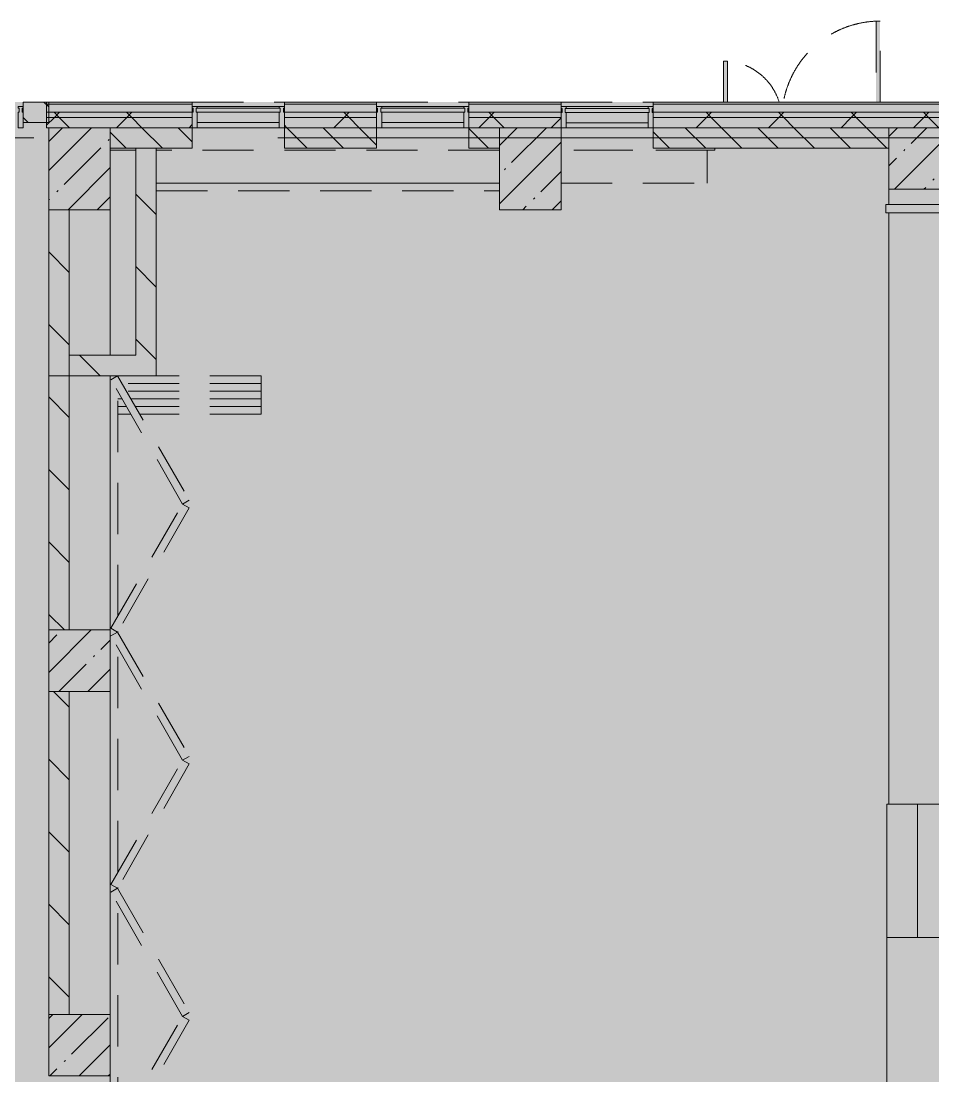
# Model space of a CAD drawing. Header units: millimetres. Extents: x -6228 to 198016, y -8553 to 29000.
# Drawn here: x 13440 to 22340, y 17850 to 28140 of the extents above; entities that cross this region are included whole.
import ezdxf

# ---------------------------------------------------------------- set-up
doc = ezdxf.new("R2010")
doc.units = ezdxf.units.MM
doc.linetypes.add('200_ШТРИХ__ш1_п0_6_', pattern=[800, 500, -300])
doc.linetypes.add('Осевая', pattern=[15875, 3175, -2381.25, 7937.5, -2381.25])
doc.layers.add('A-DETL-GENF-1', color=7, linetype='Continuous', lineweight=9, true_color=0xc0c0c0, transparency=0.4)
for name, color, linetype, lineweight in [('A-DETL-MBND-1', 7, '200_ШТРИХ__ш1_п0_6_', 9), ('A-GLAZ-CURT', 7, 'Continuous', 5), ('A-WALL', 7, 'Continuous', 5), ('I-WALL', 7, 'Continuous', 5), ('S-COLS', 7, 'Continuous', 5), ('Оси', 7, 'Continuous', 9), ('Оси-2', 7, 'Осевая', 9)]:
    doc.layers.add(name, color=color, linetype=linetype, lineweight=lineweight)
for name, color, linetype, lineweight, true_color in [('A-FLOR-1', 7, 'Continuous', 5, 0xb7b7b7), ('A-GLAZ-CURT-1', 7, 'Continuous', 5, 0x737373), ('A-GLAZ-CWMG-1', 7, 'Continuous', 5, 0x737373), ('A-WALL-2', 7, 'Continuous', 9, 0x737373), ('A-WALL-3', 7, 'Continuous', 5, 0x737373), ('I-WALL-2', 7, 'Continuous', 5, 0x737373), ('S-COLS-1', 7, 'Continuous', 5, 0x737373), ('S-STRS-1', 7, 'Continuous', 5, 0x737373)]:
    doc.layers.add(name, color=color, linetype=linetype, lineweight=lineweight, true_color=true_color)
pattern_1 = [(45, (0, 0), (-353.5534, 353.5534), []), (135, (0, 0), (-353.5534, -353.5534), [])]
pattern_2 = [(135, (0, 0), (-176.7767, -176.7767), [])]
pattern_3 = [(135, (0, 0), (-353.553, -353.553), [])]

# ---------------------------------------------------------------- blocks, each defined once
blk = doc.blocks.new('BSC_Колонна _Прямоугольная - 600х800-24078684-2_1_1_птичка копия 1')
at = {"layer": 'S-COLS'}
h = blk.add_hatch(dxfattribs=at)
h.set_pattern_fill('FP_19', color=256, style=0, pattern_type=2)
h.set_pattern_definition([(45, (-14010, -26700), (-285.123, 285.123), []), (45, (-13724.88, -26700), (-285.123, 285.123), [504.031, -100.806, 16.764, -84.042])])
h.paths.add_polyline_path([(300, -400), (300, 400), (-300, 400), (-300, -400)])
at = {"layer": 'S-COLS-1'}
for p, q in [((300, 400), (-300, 400)), ((-300, 400), (-300, -400)), ((300, -400), (300, 400)), ((-300, -400), (300, -400))]:
    blk.add_line(p, q, dxfattribs=at)
blk = doc.blocks.new('BSC_Колонна _Прямоугольная - 600х600-23295697-2_1_1_птичка копия 1')
at = {"layer": 'S-COLS'}
h = blk.add_hatch(dxfattribs=at)
h.set_pattern_fill('FP_22', color=256, style=0, pattern_type=2)
h.set_pattern_definition([(45, (-14010, -18150), (-285.123, 285.123), []), (45, (-13724.88, -18150), (-285.123, 285.123), [504.031, -100.806, 16.764, -84.042])])
h.paths.add_polyline_path([(-300, -300), (300, -300), (300, 300), (-300, 300), (-300, -26)])
at = {"layer": 'S-COLS-1'}
for p, q in [((300, 300), (-300, 300)), ((-300, 300), (-300, -300)), ((300, -300), (300, 300)), ((-300, -300), (300, -300))]:
    blk.add_line(p, q, dxfattribs=at)
blk = doc.blocks.new('BSC_Колонна _Прямоугольная - 600х600-V17-2_1_1_птичка копия 1')
at = {"layer": 'S-COLS'}
h = blk.add_hatch(dxfattribs=at)
h.set_pattern_fill('FP_23', color=256, style=0, pattern_type=2)
h.set_pattern_definition([(45, (-14010, -21900), (-285.123, 285.123), []), (45, (-13724.88, -21900), (-285.123, 285.123), [504.031, -100.806, 16.764, -84.042])])
h.paths.add_polyline_path([(-300, -300), (300, -300), (300, 300), (-300, 300)])
at = {"layer": 'S-COLS-1'}
for p, q in [((300, 300), (-300, 300)), ((-300, 300), (-300, -300)), ((300, -300), (300, 300)), ((-300, -300), (300, -300))]:
    blk.add_line(p, q, dxfattribs=at)
blk = doc.blocks.new('Прямоугольный импост - Импост структурный с накладкой - 190мм-22856075-2_1_1_птичка копия 1')
at = {"layer": 'A-GLAZ-CWMG-1'}
for p, q in [((0, 190), (-50, 190)), ((-50, 190), (-50, 40)), ((0, 40), (0, 190)), ((-50, 40), (-40, 40)), ((-40, 0), (-50, 0)), ((-50, 0), (-50, -17)), ((-40, 40), (-40, 0)), ((-10, 0), (-10, 40)), ((-10, 40), (0, 40)), ((0, 0), (-10, 0)), ((0, -17), (0, 0)), ((-50, -17), (0, -17))]:
    blk.add_line(p, q, dxfattribs=at)
blk = doc.blocks.new('Прямоугольный импост - Импост структурный с накладкой - 190мм-V23-2_1_1_птичка копия 1')
at = {"layer": 'A-GLAZ-CWMG-1'}
for p, q in [((0, 190), (-50, 190)), ((-50, 190), (-50, 40)), ((0, 40), (0, 188)), ((-50, 40), (-40, 40)), ((-40, 0), (-50, 0)), ((-50, 0), (-50, -17)), ((-40, 40), (-40, 0)), ((-10, 0), (-10, 40)), ((-10, 40), (0, 40)), ((0, 0), (-10, 0)), ((0, -17), (0, 0)), ((-50, -17), (0, -17))]:
    blk.add_line(p, q, dxfattribs=at)
blk = doc.blocks.new('Прямоугольный импост - Импост структурный с накладкой - 190мм-22856073-2_1_1_птичка копия 1')
at = {"layer": 'A-GLAZ-CWMG-1'}
for p, q in [((-50, 40), (-50, 190)), ((-50, 190), (0, 190)), ((0, 190), (0, 40)), ((-40, 40), (-50, 40)), ((-50, -17), (-50, 0)), ((-50, 0), (-40, 0)), ((-40, 0), (-40, 40)), ((-10, 40), (-10, 0)), ((0, 40), (-10, 40)), ((-10, 0), (0, 0)), ((0, 0), (0, -17)), ((0, -17), (-50, -17))]:
    blk.add_line(p, q, dxfattribs=at)
blk = doc.blocks.new('Системная панель - Стекло - 40мм-V40-2_1_1_птичка копия 1')
at = {"layer": 'A-GLAZ-CURT'}
h = blk.add_hatch(dxfattribs=at)
h.set_pattern_fill('FP_53', color=256, style=0, pattern_type=2)
h.set_pattern_definition([(45, (-17860.3, -26790), (-1414.21, 1414.21), [1000, -3000]), (45, (-18860.3, -27290), (-1414.21, 1414.21), [3000, -1000]), (45, (-16860.3, -27790), (-1414.21, 1414.21), [1000, -3000])])
h.paths.add_polyline_path([(-410, -40), (410, -40), (410, 0), (-410, 0)])
at = {"layer": 'A-GLAZ-CURT-1'}
for p, q in [((410, 0), (-410, 0)), ((-410, 0), (-410, -40)), ((-410, -40), (410, -40)), ((410, -40), (410, 0))]:
    blk.add_line(p, q, dxfattribs=at)
blk = doc.blocks.new('Системная панель - Стекло - 40мм-V41-2_1_1_птичка копия 1')
at = {"layer": 'A-GLAZ-CURT-1'}
for p, q in [((410, 0), (-410, 0)), ((-410, 0), (-410, -40)), ((-410, -40), (410, -40)), ((410, -40), (410, 0))]:
    blk.add_line(p, q, dxfattribs=at)
blk = doc.blocks.new('Прямоугольный импост - Импост структурный с накладкой - 160мм Темный-33186089-2_1_1_птичка копия 1')
at = {"layer": 'A-GLAZ-CWMG-1'}
for p, q in [((16960, 27307), (17760, 27307)), ((16960, 27150), (17760, 27150))]:
    blk.add_line(p, q, dxfattribs=at)
blk = doc.blocks.new('DOR__перегородка__Прямоугольная - ТП-2_ Вн_ДПГ_9480х4200h_2-23998078-2_1_1_птичка копия 1')
at = {"layer": 'A-DETL-MBND-1'}
for p, q in [((3, -75), (1987, -75)), ((1982, -72), (2019, -7)), ((3194, -772), (1982, -72)), ((2019, -7), (3231, -707)), ((2137, -75), (4324, -75)), ((3230, -707), (4443, -7)), ((4480, -72), (3268, -772)), ((4443, -7), (4480, -72)), ((4474, -75), (4487, -75)), ((4481, -72), (4518, -7)), ((5693, -772), (4481, -72)), ((4518, -7), (5731, -707)), ((4637, -75), (6824, -75)), ((5730, -707), (6942, -7)), ((6980, -72), (5767, -772)), ((6942, -7), (6980, -72)), ((6974, -75), (6985, -75)), ((6979, -72), (7017, -7)), ((8192, -772), (6979, -72)), ((7017, -7), (8229, -707)), ((7135, -75), (9323, -75)), ((8229, -707), (9441, -7)), ((9479, -72), (8267, -772)), ((9105, -201), (9105, -75)), ((9180, -158), (9180, -75)), ((9255, -114), (9255, -75)), ((9441, -7), (9479, -72)), ((9473, -75), (9480, -75)), ((9255, -1474), (9255, -201)), ((9330, -1474), (9330, -158)), ((9405, -1474), (9405, -114)), ((9105, -1474), (9105, -288)), ((9180, -1474), (9180, -244)), ((9480, -1474), (9480, -450)), ((3231, -707), (3194, -772)), ((3268, -772), (3230, -707)), ((5731, -707), (5693, -772)), ((5767, -772), (5730, -707)), ((8229, -707), (8192, -772)), ((8267, -772), (8229, -707)), ((9105, -1474), (9480, -1474))]:
    blk.add_line(p, q, dxfattribs=at)
blk = doc.blocks.new('BSC_Колонна _Прямоугольная - 600х600-V70-2_1_1_птичка копия 1')
at = {"layer": 'S-COLS'}
h = blk.add_hatch(dxfattribs=at)
h.set_pattern_fill('FP_75', color=256, style=0, pattern_type=2)
h.set_pattern_definition([(45, (-22210, -26800), (-285.123, 285.123), []), (45, (-21924.88, -26800), (-285.123, 285.123), [504.031, -100.806, 16.764, -84.042])])
h.paths.add_polyline_path([(-300, -300), (300, -300), (300, 300), (-300, 300)])
at = {"layer": 'S-COLS-1'}
for p, q in [((300, 300), (-300, 300)), ((-300, 300), (-300, -300)), ((300, -300), (300, 300)), ((-300, -300), (300, -300))]:
    blk.add_line(p, q, dxfattribs=at)
blk = doc.blocks.new('Перекрытия 3 - Перекрытия 4-20977624-2_1_1_птичка копия 1')
at = {"layer": 'S-STRS-1'}
for p, q in [((21910, 26500), (21910, 26351)), ((22810, 26351), (22810, 26500)), ((23710, 26351), (23710, 26500)), ((24610, 26351), (24610, 26500)), ((25510, 26351), (25510, 26500)), ((26410, 26351), (26410, 26500)), ((27310, 26351), (27310, 26500)), ((28210, 26351), (28210, 26500)), ((29110, 26351), (29110, 26500)), ((30010, 26351), (30010, 26500)), ((21910, 26270), (21910, 20500)), ((22810, 20500), (22810, 26270)), ((23710, 20500), (23710, 26270)), ((24610, 20500), (24610, 26270)), ((25510, 20500), (25510, 26270)), ((26410, 20500), (26410, 26270)), ((27310, 20500), (27310, 26270)), ((28210, 20500), (28210, 26270)), ((29110, 20500), (29110, 26270)), ((30010, 22600), (30010, 26270)), ((30010, 20500), (30010, 22000)), ((22490, 20500), (21910, 20500)), ((23390, 20500), (22810, 20500)), ((24290, 20500), (23710, 20500)), ((25190, 20500), (24610, 20500)), ((26090, 20500), (25510, 20500)), ((26990, 20500), (26410, 20500)), ((27890, 20500), (27310, 20500)), ((28790, 20500), (28210, 20500)), ((29690, 20500), (29110, 20500)), ((30610, 20500), (30010, 20500))]:
    blk.add_line(p, q, dxfattribs=at)
blk = doc.blocks.new('BSC_Колонна _Прямоугольная - 600х800-V116-2_1_1_птичка копия 1')
at = {"layer": 'S-COLS'}
h = blk.add_hatch(dxfattribs=at)
h.set_pattern_fill('FP_117', color=256, style=0, pattern_type=2)
h.set_pattern_definition([(45, (-18410.26, -26700), (-285.123, 285.123), []), (45, (-18125.13, -26700), (-285.123, 285.123), [504.031, -100.806, 16.764, -84.042])])
h.paths.add_polyline_path([(300, -400), (300, 400), (-300, 400), (-300, -400)])
at = {"layer": 'S-COLS-1'}
for p, q in [((300, 400), (-300, 400)), ((-300, 400), (-300, -400)), ((300, -400), (300, 400)), ((-300, -400), (300, -400))]:
    blk.add_line(p, q, dxfattribs=at)
blk = doc.blocks.new('110_Дверь_СКБ_2Ст_Наружная - ДН-1_л_ Двухстворчатая 1450 х3300 _h_ в свету с верхним остеклением-23567691-2_1_1_птичка копия 1')
at = {"layer": 'A-DETL-MBND-1'}
for points in [[(784.5, 125), (784.5, 915), (744.5, 915), (744.5, 125)], [(-705.5, 125), (-705.5, 525), (-745.5, 525), (-745.5, 125)]]:
    blk.add_hatch(color=256, dxfattribs=at).paths.add_polyline_path(points)
for p, q in [((784.5, 915), (744.5, 915)), ((744.5, 915), (744.5, 125)), ((784.5, 125), (784.5, 915)), ((-745.5, 525), (-745.5, 125)), ((-705.5, 525), (-745.5, 525)), ((-705.5, 125), (-705.5, 525))]:
    blk.add_line(p, q, dxfattribs=at)
for centre, radius, start, end in [((784.5, -45), 960, 90, 169.73704), ((-745.5, -45), 570, 17.53545, 90)]:
    blk.add_arc(centre, radius, start, end, dxfattribs=at)
blk = doc.blocks.new('Системная панель - Стекло - 40мм-V129-2_1_1_птичка копия 1')
at = {"layer": 'A-GLAZ-CURT-1'}
for p, q in [((410, 0), (-410, 0)), ((-410, 0), (-410, -40)), ((-410, -40), (410, -40)), ((410, -40), (410, 0))]:
    blk.add_line(p, q, dxfattribs=at)
blk = doc.blocks.new('Перекрытия 2 - Перекрытия 4-32990152-2_1_1_птичка копия 1')
at = {"layer": 'S-STRS-1'}
for p, q in [((21910, 19180), (22510, 19180)), ((21910, 19180), (21910, 15411)), ((22810, 19180), (23410, 19180)), ((22810, 15411), (22810, 19180)), ((23710, 19180), (24310, 19180)), ((23710, 15411), (23710, 19180)), ((24610, 19180), (25210, 19180)), ((24610, 15411), (24610, 19180)), ((25510, 19180), (26110, 19180)), ((25510, 15411), (25510, 19180)), ((26410, 19180), (27010, 19180)), ((26410, 15411), (26410, 19180)), ((27310, 19180), (27910, 19180)), ((27310, 15411), (27310, 19180)), ((28210, 19180), (28810, 19180)), ((28210, 15411), (28210, 19180)), ((29110, 19180), (29710, 19180)), ((29110, 15411), (29110, 19180)), ((30010, 19180), (30610, 19180)), ((30010, 15411), (30010, 19180)), ((30610, 18430), (30610, 19180)), ((30610, 15411), (30610, 17830)), ((21910, 15330), (21910, 15200)), ((22810, 15200), (22810, 15330)), ((23710, 15200), (23710, 15330)), ((24610, 15200), (24610, 15330)), ((25510, 15200), (25510, 15330)), ((26410, 15200), (26410, 15330)), ((27310, 15200), (27310, 15330)), ((28210, 15200), (28210, 15330)), ((29110, 15200), (29110, 15330)), ((30010, 15200), (30010, 15330)), ((30610, 15200), (30610, 15330)), ((22810, 15200), (21910, 15200)), ((23710, 15200), (22810, 15200)), ((24610, 15200), (23710, 15200)), ((25510, 15200), (24610, 15200)), ((26410, 15200), (25510, 15200)), ((27310, 15200), (26410, 15200)), ((28210, 15200), (27310, 15200)), ((29110, 15200), (28210, 15200)), ((30010, 15200), (29110, 15200)), ((30610, 15200), (30010, 15200))]:
    blk.add_line(p, q, dxfattribs=at)
blk = doc.blocks.new('Стены наклон_ амфитеатр1 - Стены наклон_ амфитеатр-33007412-2_1_1_птичка копия 1')
at = {"layer": 'A-WALL-3'}
for p, q in [((21879, 26351), (21879, 26270)), ((30610, 26351), (21879, 26351)), ((30610, 26270), (30610, 26351)), ((21879, 26270), (30610, 26270))]:
    blk.add_line(p, q, dxfattribs=at)
blk = doc.blocks.new('Зашивка приборов отопления12 - Зашивка приборов отопления-33278990-2_1_1_птичка копия 1')
at = {"layer": 'A-DETL-MBND-1'}
for p, q in [((37640, 23400), (34290, 23400)), ((34290, 23079), (37640, 23079)), ((37640, 23079), (34290, 23079)), ((34290, 23004), (37640, 23004))]:
    blk.add_line(p, q, dxfattribs=at)
blk = doc.blocks.new('Зашивка приборов отопления13 - Зашивка приборов отопления-33279120-2_1_1_птичка копия 1')
at = {"layer": 'A-DETL-MBND-1'}
for p, q in [((20136, 26880), (18710, 26880)), ((20136, 26560), (20136, 26880)), ((18710, 26560), (20136, 26560))]:
    blk.add_line(p, q, dxfattribs=at)

msp = doc.modelspace()

# ---------------------------------------------------------------- hatches: boundary and pattern name
at = {"layer": 'A-DETL-GENF-1'}
msp.add_hatch(color=256, dxfattribs=at).paths.add_polyline_path([(35454.9, -280), (38760, -280), (38760, 23777.7), (33860, 23777.7), (33860, 27350), (3852, 27350), (3852, 15358), (-268, 15358), (-268, -280), (34580.9, -280)])
at = {"layer": 'A-WALL'}
h = msp.add_hatch(dxfattribs=at)
h.set_pattern_fill('FP_30', color=256, style=0, pattern_type=2)
h.set_pattern_definition(pattern_2)
h.paths.add_polyline_path([(13710, 27150), (13710, 27350), (13460.3, 27350), (13460.3, 27150), (13606.1, 27150)])
h.paths.add_polyline_path([(4060, 27150), (4110, 27150), (4110, 27350), (4060, 27350), (4060, 27325.2)])
h = msp.add_hatch(dxfattribs=at)
h.set_pattern_fill('FP_20', color=256, style=0, pattern_type=2)
h.set_pattern_definition(pattern_1)
h.paths.add_polyline_path([(33710, 27200), (33707, 27250), (19610.3, 27250), (19610.3, 27200), (33707, 27200)])
h.paths.add_polyline_path([(13689, 27200), (15110.3, 27200), (15110.3, 27250), (13689, 27250)])
h.paths.add_polyline_path([(17975.9, 27200), (18710.3, 27200), (18710.3, 27250), (17810.3, 27250), (17810.3, 27200)])
h.paths.add_polyline_path([(16910.3, 27200), (16910.3, 27250), (16010.3, 27250), (16010.3, 27200), (16228, 27200)])
h = msp.add_hatch(dxfattribs=at)
h.set_pattern_fill('FP_20', color=256, style=0, pattern_type=2)
h.set_pattern_definition(pattern_1)
h.paths.add_polyline_path([(31085.1, 27100), (33610, 27100), (33610, 27200), (19610.3, 27200), (19610.3, 27100), (30610, 27100)])
h.paths.add_polyline_path([(17975.9, 27100), (18710.3, 27100), (18710.3, 27200), (17810.3, 27200), (17810.3, 27100)])
h.paths.add_polyline_path([(16910.3, 27100), (16910.3, 27200), (16010.3, 27200), (16010.3, 27100), (16228, 27100)])
h.paths.add_polyline_path([(13689, 27100), (15110.3, 27100), (15110.3, 27200), (13689, 27200)])
h = msp.add_hatch(dxfattribs=at)
h.set_pattern_fill('FP_30', color=256, style=0, pattern_type=2)
h.set_pattern_definition(pattern_2)
h.paths.add_polyline_path([(20597.7, 26900), (21910, 26900), (21910, 27100), (19610.3, 27100), (19610.3, 26900)])
h.paths.add_polyline_path([(14560, 26900), (15110.3, 26900), (15110.3, 27100), (14310, 27100), (14310, 26900)])
h.paths.add_polyline_path([(16010.3, 26900), (16910.3, 26900), (16910.3, 27100), (16010.3, 27100)])
h.paths.add_polyline_path([(18110.3, 26900), (18110.3, 27100), (17810.3, 27100), (17810.3, 26900), (17975.9, 26900)])
at = {"layer": 'I-WALL'}
h = msp.add_hatch(dxfattribs=at)
h.set_pattern_fill('FP_31', color=256, style=0, pattern_type=2)
h.set_pattern_definition(pattern_3)
h.paths.add_polyline_path([(14760, 24680), (14760, 26900), (14560, 26900), (14560, 24680)])
h = msp.add_hatch(dxfattribs=at)
h.set_pattern_fill('FP_31', color=256, style=0, pattern_type=2)
h.set_pattern_definition(pattern_3)
h.paths.add_polyline_path([(13910.3, 24680), (13910.3, 26300), (13710.3, 26300), (13710.3, 24680)])
h = msp.add_hatch(dxfattribs=at)
h.set_pattern_fill('FP_31', color=256, style=0, pattern_type=2)
h.set_pattern_definition(pattern_3)
h.paths.add_polyline_path([(13710.3, 15200), (13910.3, 15200), (13910.3, 17850), (13710.3, 17850), (13710.3, 15451.5)])
h.paths.add_polyline_path([(13710.3, 18450), (13910.3, 18450), (13910.3, 21600), (13710.3, 21600), (13710.3, 21106.9)])
h.paths.add_polyline_path([(13910.3, 22200), (13910.3, 26300), (13710.3, 26300), (13710.3, 22200)])
h = msp.add_hatch(dxfattribs=at)
h.set_pattern_fill('FP_31', color=256, style=0, pattern_type=2)
h.set_pattern_definition(pattern_3)
h.paths.add_polyline_path([(14560, 24680), (14560, 24880), (13910.3, 24880), (13910.3, 24680)])

# ---------------------------------------------------------------- linework, layer by layer
at = {"layer": 'A-DETL-MBND-1'}
for p, q in [((15110.3, 27350), (16010.3, 27350)), ((16910.3, 27350), (17810.3, 27350)), ((18710.3, 27350), (19610.3, 27350)), ((15160.3, 27100), (15960.3, 27100)), ((15960.3, 27100), (15160.3, 27100)), ((16960.3, 27100), (17760.3, 27100)), ((17760.3, 27100), (16960.3, 27100)), ((18759.8, 27100), (19560.4, 27100)), ((19560.4, 27100), (18759.8, 27100)), ((14560, 26880), (14310, 26880)), ((18110.3, 26880), (14760, 26880)), ((20210, 26880), (18710.3, 26880)), ((20210, 26900), (20210, 26880))]:
    msp.add_line(p, q, dxfattribs=at)
at = {"layer": 'A-FLOR-1'}
for p, q in [((14310.3, 24880), (14310.3, 26500)), ((14310.3, 15200), (14310.3, 24680))]:
    msp.add_line(p, q, dxfattribs=at)
at = {"layer": 'A-WALL-2'}
for p, q in [((15110.3, 27330), (13689, 27330)), ((16910.3, 27330), (16010.3, 27330)), ((18710.3, 27330), (17810.3, 27330)), ((33840, 27330), (19610.3, 27330)), ((15110.3, 27250), (13689, 27250)), ((15110.3, 27200), (13689, 27200)), ((16910.3, 27250), (16010.3, 27250)), ((16910.3, 27200), (16010.3, 27200)), ((18710.3, 27250), (17810.3, 27250)), ((18710.3, 27200), (17810.3, 27200)), ((33760, 27250), (19610.3, 27250)), ((33710, 27200), (19610.3, 27200)), ((15110.3, 27100), (14310, 27100)), ((16910.3, 27100), (16010.3, 27100)), ((18110.3, 27100), (17810.3, 27100)), ((21910, 27100), (19610.3, 27100)), ((14760, 26900), (14560, 26900))]:
    msp.add_line(p, q, dxfattribs=at)
at = {"layer": 'A-WALL-3'}
for p, q in [((15110.3, 27350), (13460.3, 27350)), ((13460.3, 27350), (13460.3, 27150)), ((13689, 27350), (13689, 27100)), ((13710, 27150), (13710, 27350)), ((15110.3, 27100), (15110.3, 27350)), ((16910.3, 27350), (16010.3, 27350)), ((16010.3, 27350), (16010.3, 27100)), ((16910.3, 27100), (16910.3, 27350)), ((18710.3, 27350), (17810.3, 27350)), ((17810.3, 27350), (17810.3, 27100)), ((18710.3, 27100), (18710.3, 27350)), ((33860, 27350), (19610.3, 27350)), ((19610.3, 27350), (19610.3, 27100)), ((13460.3, 27150), (13710, 27150)), ((13689, 27100), (13710, 27100)), ((14310, 27100), (15110.3, 27100)), ((15110.3, 26900), (15110.3, 27100)), ((16010.3, 27100), (16910.3, 27100)), ((16010.3, 27100), (16010.3, 26900)), ((16910.3, 26900), (16910.3, 27100)), ((17810.3, 27100), (18110.3, 27100)), ((17810.3, 27100), (17810.3, 26900)), ((19610.3, 27100), (21910, 27100)), ((19610.3, 27100), (19610.3, 26900)), ((14310, 26900), (14560, 26900)), ((14760, 26900), (15110.3, 26900)), ((16010.3, 26900), (16910.3, 26900)), ((17810.3, 26900), (18110.3, 26900)), ((19610.3, 26900), (21910, 26900))]:
    msp.add_line(p, q, dxfattribs=at)
at = {"layer": 'I-WALL-2'}
for p, q in [((14560, 26900), (14560, 24880)), ((14760, 24680), (14760, 26900)), ((13710.3, 26300), (13710.3, 22200)), ((13910.3, 22200), (13910.3, 26300)), ((14560, 24880), (13910.3, 24880)), ((13710.3, 24680), (14760, 24680)), ((13710.3, 21600), (13710.3, 18450)), ((13910.3, 18450), (13910.3, 21600))]:
    msp.add_line(p, q, dxfattribs=at)
at = {"layer": 'S-STRS-1'}
for p, q in [((21890, 20500), (21890, 19200)), ((21890, 20500), (21910, 20500)), ((21890, 20500), (21890, 19200)), ((22190, 20500), (22190, 19200)), ((22190, 20500), (22190, 19200))]:
    msp.add_line(p, q, dxfattribs=at)
at = {"layer": 'Оси'}
msp.add_line((21360, 27000), (33860, 27000), dxfattribs=at)
at = {"layer": 'Оси-2'}
msp.add_line((10389, 27000), (21360, 27000), dxfattribs=at)

# ---------------------------------------------------------------- block references
at = {"layer": 'A-DETL-MBND-1'}
for name, p in [('110_Дверь_СКБ_2Ст_Наружная - ДН-1_л_ Двухстворчатая 1450 х3300 _h_ в свету с верхним остеклением-23567691-2_1_1_птичка копия 1', (21040.5, 27225)), ('Зашивка приборов отопления12 - Зашивка приборов отопления-33278990-2_1_1_птичка копия 1', (-19529.7, 3480)), ('Зашивка приборов отопления13 - Зашивка приборов отопления-33279120-2_1_1_птичка копия 1', (0, 0))]:
    msp.add_blockref(name, p, dxfattribs=at)
at = {"layer": 'A-DETL-MBND-1', "rotation": 90.00000000000044}
msp.add_blockref('DOR__перегородка__Прямоугольная - ТП-2_ Вн_ДПГ_9480х4200h_2-23998078-2_1_1_птичка копия 1', (14310, 15200), dxfattribs=at)
at = {"layer": 'A-GLAZ-CURT-1'}
for name, p in [('Системная панель - Стекло - 40мм-V129-2_1_1_птичка копия 1', (15560.3, 27290)), ('Системная панель - Стекло - 40мм-V40-2_1_1_птичка копия 1', (17360.3, 27290)), ('Системная панель - Стекло - 40мм-V41-2_1_1_птичка копия 1', (19160.3, 27288.3))]:
    msp.add_blockref(name, p, dxfattribs=at)
at = {"layer": 'A-GLAZ-CWMG-1', "extrusion": (0, 0, -1), "rotation": 180}
for p in [(-13460.3, 27290), (-16010.3, 27290), (-17810.3, 27290), (-19610.3, 27288.3)]:
    msp.add_blockref('Прямоугольный импост - Импост структурный с накладкой - 190мм-22856073-2_1_1_птичка копия 1', p, dxfattribs=at)
at = {"layer": 'A-GLAZ-CWMG-1', "rotation": 180}
for name, p in [('Прямоугольный импост - Импост структурный с накладкой - 190мм-22856075-2_1_1_птичка копия 1', (15110.3, 27290)), ('Прямоугольный импост - Импост структурный с накладкой - 190мм-22856075-2_1_1_птичка копия 1', (16910.3, 27290)), ('Прямоугольный импост - Импост структурный с накладкой - 190мм-V23-2_1_1_птичка копия 1', (18710.3, 27288.3))]:
    msp.add_blockref(name, p, dxfattribs=at)
at = {"layer": 'A-GLAZ-CWMG-1'}
for p in [(-1800, 0), (0, 0), (1800, -1.7)]:
    msp.add_blockref('Прямоугольный импост - Импост структурный с накладкой - 160мм Темный-33186089-2_1_1_птичка копия 1', p, dxfattribs=at)
at = {"layer": 'A-WALL-3'}
msp.add_blockref('Стены наклон_ амфитеатр1 - Стены наклон_ амфитеатр-33007412-2_1_1_птичка копия 1', (0, 0), dxfattribs=at)
at = {"layer": 'S-COLS-1'}
for name, p in [('BSC_Колонна _Прямоугольная - 600х800-24078684-2_1_1_птичка копия 1', (14010, 26700)), ('BSC_Колонна _Прямоугольная - 600х800-V116-2_1_1_птичка копия 1', (18410.3, 26700)), ('BSC_Колонна _Прямоугольная - 600х600-V70-2_1_1_птичка копия 1', (22210, 26800)), ('BSC_Колонна _Прямоугольная - 600х600-V17-2_1_1_птичка копия 1', (14010, 21900)), ('BSC_Колонна _Прямоугольная - 600х600-23295697-2_1_1_птичка копия 1', (14010, 18150))]:
    msp.add_blockref(name, p, dxfattribs=at)
at = {"layer": 'S-STRS-1'}
for name, p in [('Перекрытия 3 - Перекрытия 4-20977624-2_1_1_птичка копия 1', (0, 0)), ('Перекрытия 2 - Перекрытия 4-32990152-2_1_1_птичка копия 1', (-20, 20))]:
    msp.add_blockref(name, p, dxfattribs=at)

doc.saveas('drawing.dxf')
